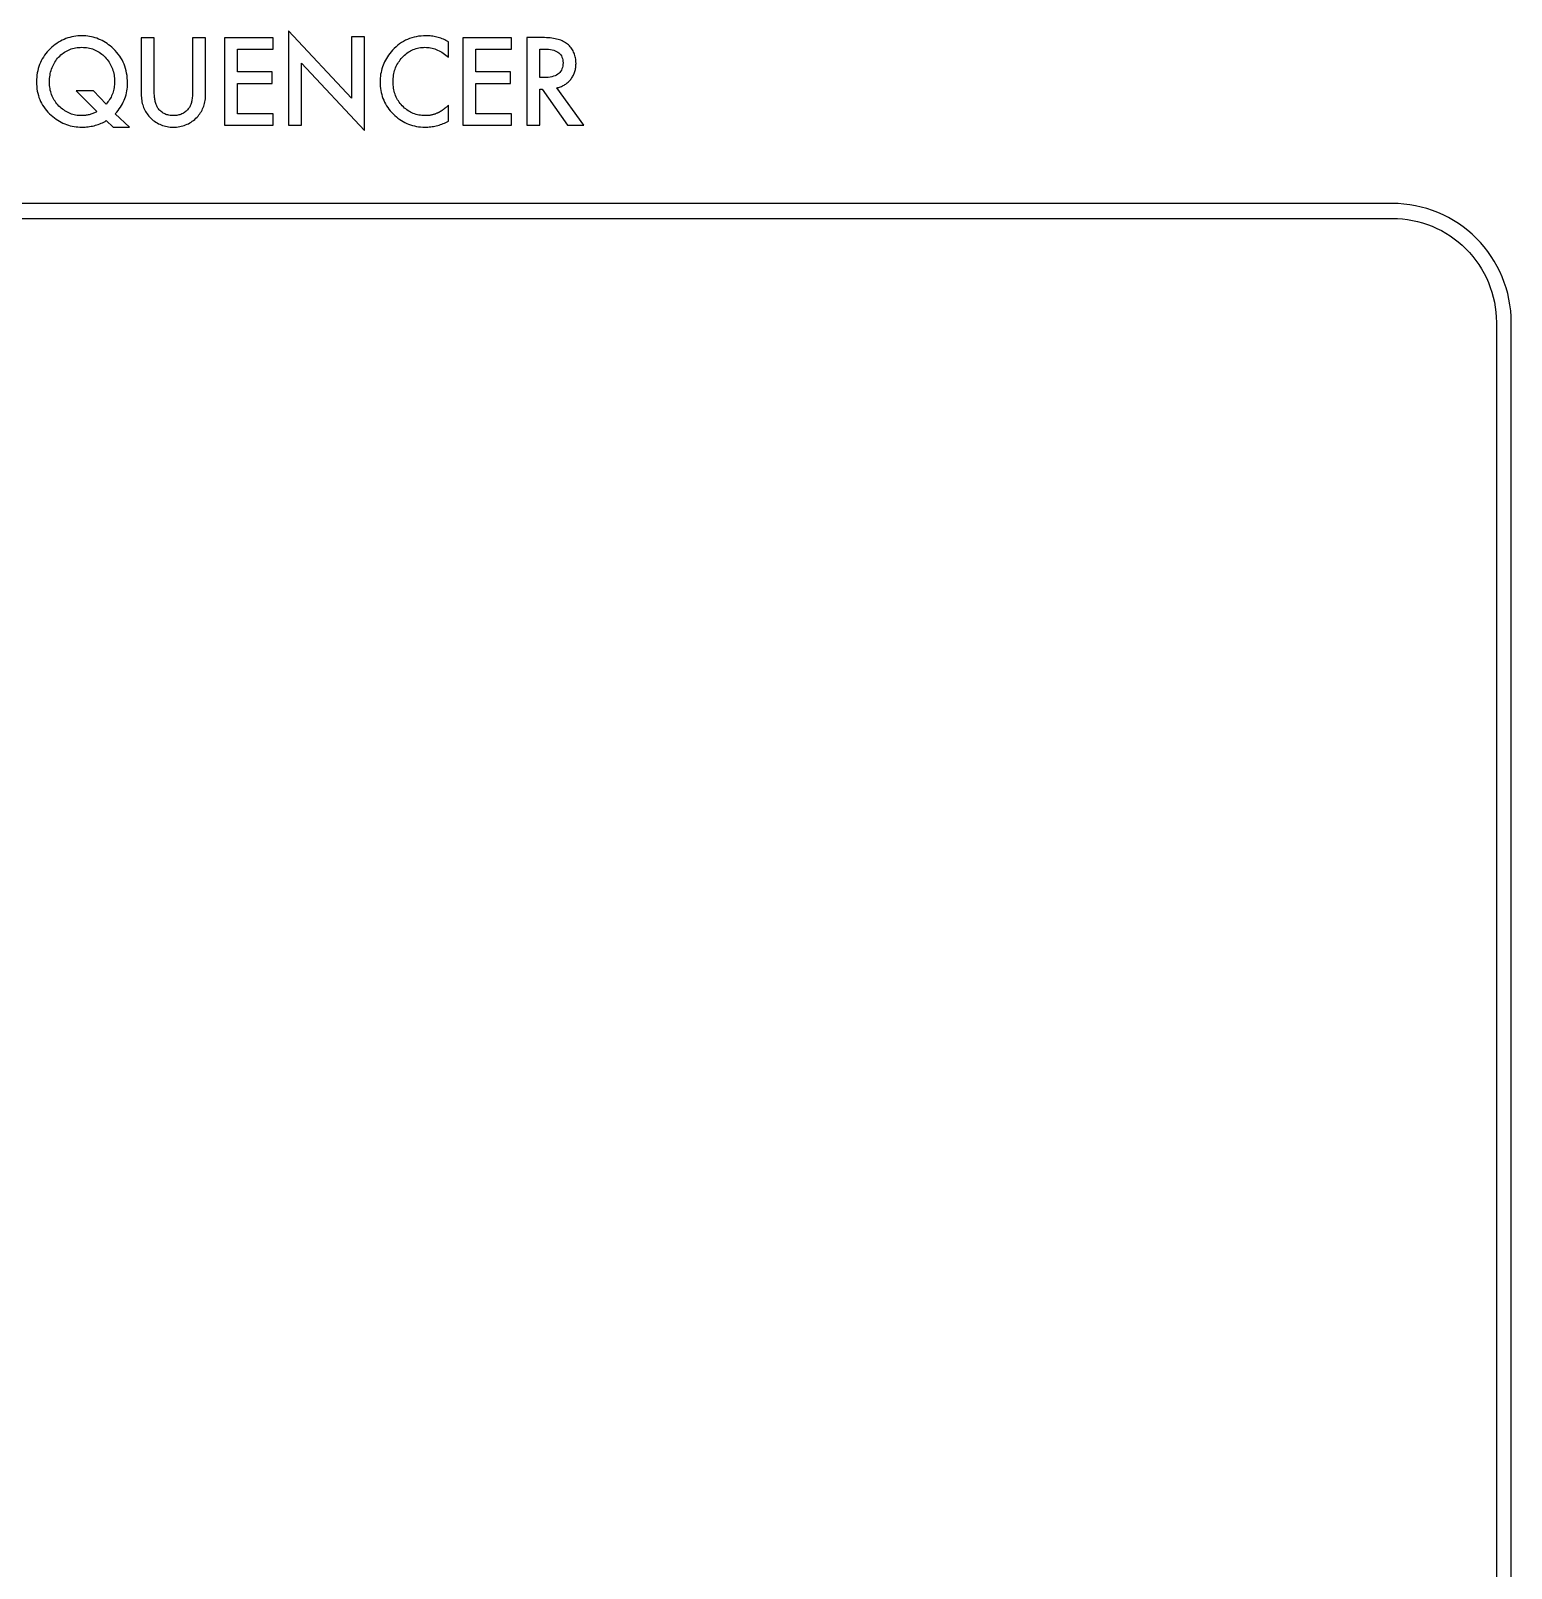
# Model space of a CAD drawing. Header units: metres. Extents: x 6 to 207, y 15 to 119.
# Drawn here: x 56 to 105.8, y 67.2 to 118.9 of the extents above; entities that cross this region are included whole.
import ezdxf

# ---------------------------------------------------------------- set-up
doc = ezdxf.new("R2010")
doc.units = ezdxf.units.M

msp = doc.modelspace()

# ---------------------------------------------------------------- linework, layer by layer
for p, q in [((56.8734, 118.435), (56.8163, 118.395)), ((56.9317, 118.473), (56.8734, 118.435)), ((56.9911, 118.508), (56.9317, 118.473)), ((57.0516, 118.539), (56.9911, 118.508)), ((57.1132, 118.568), (57.0516, 118.539)), ((57.176, 118.593), (57.1132, 118.568)), ((57.2399, 118.616), (57.176, 118.593)), ((57.3049, 118.635), (57.2399, 118.616)), ((57.371, 118.652), (57.3049, 118.635)), ((57.4383, 118.665), (57.371, 118.652)), ((57.5067, 118.676), (57.4383, 118.665)), ((57.5762, 118.683), (57.5067, 118.676)), ((57.6469, 118.688), (57.5762, 118.683)), ((57.7187, 118.689), (57.6469, 118.688)), ((57.7838, 118.688), (57.7187, 118.689)), ((57.8482, 118.684), (57.7838, 118.688)), ((57.9117, 118.677), (57.8482, 118.684)), ((57.9745, 118.668), (57.9117, 118.677)), ((58.0364, 118.656), (57.9745, 118.668)), ((58.0975, 118.641), (58.0364, 118.656)), ((58.1579, 118.624), (58.0975, 118.641)), ((58.2175, 118.604), (58.1579, 118.624)), ((58.2762, 118.581), (58.2175, 118.604)), ((58.3342, 118.556), (58.2762, 118.581)), ((58.3914, 118.528), (58.3342, 118.556)), ((58.4478, 118.497), (58.3914, 118.528)), ((58.5033, 118.464), (58.4478, 118.497)), ((58.5581, 118.428), (58.5033, 118.464)), ((58.6121, 118.389), (58.5581, 118.428)), ((60.1463, 118.625), (59.7093, 118.625)), ((59.7093, 118.625), (59.7093, 116.723)), ((60.1463, 116.826), (60.1463, 118.625)), ((61.8743, 118.625), (61.4373, 118.625)), ((61.4373, 118.625), (61.4373, 116.826)), ((61.8743, 116.723), (61.8743, 118.625)), ((64.1469, 118.625), (62.5149, 118.625)), ((62.5149, 118.625), (62.5149, 115.681)), ((64.1469, 118.238), (64.1469, 118.625)), ((66.7854, 116.589), (64.6624, 118.859)), ((64.6624, 118.859), (64.6624, 115.681)), ((67.2224, 118.657), (66.7854, 118.657)), ((66.7854, 118.657), (66.7854, 116.589)), ((67.2224, 115.501), (67.2224, 118.657)), ((68.3996, 118.419), (68.3379, 118.372)), ((68.4632, 118.462), (68.3996, 118.419)), ((68.5286, 118.501), (68.4632, 118.462)), ((68.5959, 118.537), (68.5286, 118.501)), ((68.665, 118.569), (68.5959, 118.537)), ((68.7359, 118.597), (68.665, 118.569)), ((68.8088, 118.622), (68.7359, 118.597)), ((68.8834, 118.642), (68.8088, 118.622)), ((68.9599, 118.659), (68.8834, 118.642)), ((69.0383, 118.672), (68.9599, 118.659)), ((69.1185, 118.682), (69.0383, 118.672)), ((69.2005, 118.687), (69.1185, 118.682)), ((69.2844, 118.689), (69.2005, 118.687)), ((69.3306, 118.689), (69.2844, 118.689)), ((69.3766, 118.686), (69.3306, 118.689)), ((69.4223, 118.683), (69.3766, 118.686)), ((69.4679, 118.678), (69.4223, 118.683)), ((69.5134, 118.672), (69.4679, 118.678)), ((69.5586, 118.664), (69.5134, 118.672)), ((69.6037, 118.656), (69.5586, 118.664)), ((69.6486, 118.645), (69.6037, 118.656)), ((69.6933, 118.633), (69.6486, 118.645)), ((69.7378, 118.62), (69.6933, 118.633)), ((69.7821, 118.606), (69.7378, 118.62)), ((69.8263, 118.59), (69.7821, 118.606)), ((69.8703, 118.573), (69.8263, 118.59)), ((69.9141, 118.554), (69.8703, 118.573)), ((69.9577, 118.534), (69.9141, 118.554)), ((70.0012, 118.513), (69.9577, 118.534)), ((70.0444, 118.49), (70.0012, 118.513)), ((70.0444, 117.968), (70.0444, 118.49)), ((72.1616, 118.625), (70.5296, 118.625)), ((70.5296, 118.625), (70.5296, 115.681)), ((72.1616, 118.238), (72.1616, 118.625)), ((73.199, 118.628), (72.677, 118.628)), ((72.677, 118.628), (72.677, 115.681)), ((73.2667, 118.627), (73.199, 118.628)), ((73.3322, 118.625), (73.2667, 118.627)), ((73.3954, 118.621), (73.3322, 118.625)), ((73.4563, 118.616), (73.3954, 118.621)), ((73.515, 118.609), (73.4563, 118.616)), ((73.5714, 118.601), (73.515, 118.609)), ((73.6255, 118.591), (73.5714, 118.601)), ((73.6774, 118.58), (73.6255, 118.591)), ((73.7271, 118.567), (73.6774, 118.58)), ((73.7745, 118.552), (73.7271, 118.567)), ((73.8196, 118.537), (73.7745, 118.552)), ((73.8625, 118.519), (73.8196, 118.537)), ((73.9031, 118.5), (73.8625, 118.519)), ((73.9415, 118.48), (73.9031, 118.5)), ((73.9776, 118.458), (73.9415, 118.48)), ((74.0114, 118.434), (73.9776, 118.458)), ((74.043, 118.409), (74.0114, 118.434)), ((74.0758, 118.38), (74.043, 118.409)), ((56.382, 117.912), (56.3483, 117.85)), ((56.4189, 117.973), (56.382, 117.912)), ((56.459, 118.033), (56.4189, 117.973)), ((56.5024, 118.091), (56.459, 118.033)), ((56.549, 118.147), (56.5024, 118.091)), ((56.5987, 118.202), (56.549, 118.147)), ((56.6517, 118.255), (56.5987, 118.202)), ((56.7054, 118.305), (56.6517, 118.255)), ((56.7603, 118.351), (56.7054, 118.305)), ((56.8163, 118.395), (56.7603, 118.351)), ((56.8336, 117.849), (56.8645, 117.891)), ((56.8645, 117.891), (56.8975, 117.932)), ((56.8975, 117.932), (56.9327, 117.971)), ((56.9327, 117.971), (56.9693, 118.009)), ((56.9693, 118.009), (57.007, 118.045)), ((57.007, 118.045), (57.0459, 118.078)), ((57.0459, 118.078), (57.086, 118.109)), ((57.086, 118.109), (57.1272, 118.137)), ((57.1272, 118.137), (57.1696, 118.164)), ((57.1696, 118.164), (57.2132, 118.188)), ((57.2132, 118.188), (57.2579, 118.209)), ((57.2579, 118.209), (57.3038, 118.229)), ((57.3038, 118.229), (57.3508, 118.246)), ((57.3508, 118.246), (57.399, 118.261)), ((57.399, 118.261), (57.4484, 118.274)), ((57.4484, 118.274), (57.4989, 118.284)), ((57.4989, 118.284), (57.5506, 118.292)), ((57.5506, 118.292), (57.6035, 118.298)), ((57.6035, 118.298), (57.6575, 118.301)), ((57.6575, 118.301), (57.7127, 118.302)), ((57.7127, 118.302), (57.7672, 118.301)), ((57.7672, 118.301), (57.8207, 118.298)), ((57.8207, 118.298), (57.8731, 118.292)), ((57.8731, 118.292), (57.9245, 118.284)), ((57.9245, 118.284), (57.9748, 118.274)), ((57.9748, 118.274), (58.024, 118.261)), ((58.024, 118.261), (58.0722, 118.246)), ((58.0722, 118.246), (58.1193, 118.229)), ((58.1193, 118.229), (58.1653, 118.209)), ((58.1653, 118.209), (58.2104, 118.187)), ((58.2104, 118.187), (58.2543, 118.163)), ((58.2543, 118.163), (58.2972, 118.137)), ((58.2972, 118.137), (58.339, 118.108)), ((58.339, 118.108), (58.3798, 118.077)), ((58.3798, 118.077), (58.4195, 118.044)), ((58.4195, 118.044), (58.4581, 118.008)), ((58.4581, 118.008), (58.4957, 117.97)), ((58.4957, 117.97), (58.5318, 117.931)), ((58.5318, 117.931), (58.5657, 117.89)), ((58.5657, 117.89), (58.5974, 117.848)), ((58.6653, 118.348), (58.6121, 118.389)), ((58.7177, 118.304), (58.6653, 118.348)), ((58.7783, 118.249), (58.7177, 118.304)), ((58.8353, 118.192), (58.7783, 118.249)), ((58.8886, 118.133), (58.8353, 118.192)), ((58.9382, 118.072), (58.8886, 118.133)), ((58.9841, 118.009), (58.9382, 118.072)), ((59.0264, 117.944), (58.9841, 118.009)), ((59.065, 117.877), (59.0264, 117.944)), ((62.9519, 117.476), (62.9519, 118.238)), ((62.9519, 118.238), (64.1469, 118.238)), ((67.9562, 117.931), (67.9243, 117.875)), ((67.9907, 117.986), (67.9562, 117.931)), ((68.0277, 118.04), (67.9907, 117.986)), ((68.0673, 118.094), (68.0277, 118.04)), ((68.1094, 118.146), (68.0673, 118.094)), ((68.1638, 118.208), (68.1094, 118.146)), ((68.22, 118.266), (68.1638, 118.208)), ((68.278, 118.321), (68.22, 118.266)), ((68.3379, 118.372), (68.278, 118.321)), ((68.4203, 117.883), (68.4538, 117.924)), ((68.4538, 117.924), (68.4894, 117.964)), ((68.4894, 117.964), (68.5263, 118.003)), ((68.5263, 118.003), (68.5641, 118.039)), ((68.5641, 118.039), (68.603, 118.073)), ((68.603, 118.073), (68.6428, 118.105)), ((68.6428, 118.105), (68.6836, 118.134)), ((68.6836, 118.134), (68.7254, 118.161)), ((68.7254, 118.161), (68.7682, 118.185)), ((68.7682, 118.185), (68.8119, 118.208)), ((68.8119, 118.208), (68.8567, 118.227)), ((68.8567, 118.227), (68.9025, 118.245)), ((68.9025, 118.245), (68.9492, 118.26)), ((68.9492, 118.26), (68.9969, 118.273)), ((68.9969, 118.273), (69.0457, 118.284)), ((69.0457, 118.284), (69.0954, 118.292)), ((69.0954, 118.292), (69.1461, 118.298)), ((69.1461, 118.298), (69.1978, 118.301)), ((69.1978, 118.301), (69.2504, 118.302)), ((69.2504, 118.302), (69.2986, 118.301)), ((69.2986, 118.301), (69.3465, 118.298)), ((69.3465, 118.298), (69.3943, 118.292)), ((69.3943, 118.292), (69.4419, 118.284)), ((69.4419, 118.284), (69.4894, 118.273)), ((69.4894, 118.273), (69.5366, 118.261)), ((69.5366, 118.261), (69.5837, 118.246)), ((69.5837, 118.246), (69.6306, 118.228)), ((69.6306, 118.228), (69.6773, 118.209)), ((69.6773, 118.209), (69.7238, 118.187)), ((69.7238, 118.187), (69.7701, 118.162)), ((69.7701, 118.162), (69.8163, 118.136)), ((69.8163, 118.136), (69.8623, 118.107)), ((69.8623, 118.107), (69.9081, 118.076)), ((69.9081, 118.076), (69.9537, 118.042)), ((69.9537, 118.042), (69.9992, 118.006)), ((69.9992, 118.006), (70.0444, 117.968)), ((70.9666, 117.476), (70.9666, 118.238)), ((70.9666, 118.238), (72.1616, 118.238)), ((73.114, 117.284), (73.114, 118.241)), ((73.114, 118.241), (73.273, 118.241)), ((73.273, 118.241), (73.3438, 118.24)), ((73.3438, 118.24), (73.4103, 118.235)), ((73.4103, 118.235), (73.4725, 118.227)), ((73.4725, 118.227), (73.5305, 118.216)), ((73.5305, 118.216), (73.5841, 118.201)), ((73.5841, 118.201), (73.6335, 118.184)), ((73.6335, 118.184), (73.6785, 118.163)), ((73.6785, 118.163), (73.7193, 118.139)), ((73.7193, 118.139), (73.7557, 118.112)), ((73.7557, 118.112), (73.7879, 118.081)), ((73.7879, 118.081), (73.8158, 118.048)), ((73.8158, 118.048), (73.8394, 118.011)), ((73.8394, 118.011), (73.8587, 117.971)), ((73.8587, 117.971), (73.8737, 117.928)), ((73.8737, 117.928), (73.8844, 117.882)), ((74.1066, 118.349), (74.0758, 118.38)), ((74.1354, 118.318), (74.1066, 118.349)), ((74.1622, 118.285), (74.1354, 118.318)), ((74.187, 118.252), (74.1622, 118.285)), ((74.2099, 118.217), (74.187, 118.252)), ((74.2307, 118.181), (74.2099, 118.217)), ((74.2496, 118.144), (74.2307, 118.181)), ((74.2665, 118.106), (74.2496, 118.144)), ((74.2814, 118.067), (74.2665, 118.106)), ((74.2943, 118.027), (74.2814, 118.067)), ((74.3052, 117.986), (74.2943, 118.027)), ((74.3141, 117.943), (74.3052, 117.986)), ((74.3211, 117.9), (74.3141, 117.943)), ((74.3261, 117.855), (74.3211, 117.9)), ((56.2134, 117.442), (56.2021, 117.368)), ((56.2278, 117.513), (56.2134, 117.442)), ((56.2455, 117.584), (56.2278, 117.513)), ((56.2664, 117.653), (56.2455, 117.584)), ((56.2905, 117.72), (56.2664, 117.653)), ((56.3177, 117.786), (56.2905, 117.72)), ((56.3483, 117.85), (56.3177, 117.786)), ((56.6418, 117.363), (56.6514, 117.417)), ((56.6514, 117.417), (56.6631, 117.47)), ((56.6631, 117.47), (56.6769, 117.522)), ((56.6769, 117.522), (56.6929, 117.572)), ((56.6929, 117.572), (56.711, 117.621)), ((56.711, 117.621), (56.7313, 117.669)), ((56.7313, 117.669), (56.7537, 117.716)), ((56.7537, 117.716), (56.7782, 117.761)), ((56.7782, 117.761), (56.8048, 117.806)), ((56.8048, 117.806), (56.8336, 117.849)), ((58.5974, 117.848), (58.6269, 117.805)), ((58.6269, 117.805), (58.6543, 117.761)), ((58.6543, 117.761), (58.6794, 117.716)), ((58.6794, 117.716), (58.7024, 117.67)), ((58.7024, 117.67), (58.7231, 117.623)), ((58.7231, 117.623), (58.7417, 117.574)), ((58.7417, 117.574), (58.7581, 117.525)), ((58.7581, 117.525), (58.7723, 117.474)), ((58.7723, 117.474), (58.7844, 117.422)), ((58.7844, 117.422), (58.7942, 117.369)), ((59.0999, 117.808), (59.065, 117.877)), ((59.1311, 117.737), (59.0999, 117.808)), ((59.1587, 117.664), (59.1311, 117.737)), ((59.1826, 117.589), (59.1587, 117.664)), ((59.2028, 117.512), (59.1826, 117.589)), ((59.2193, 117.434), (59.2028, 117.512)), ((59.2322, 117.353), (59.2193, 117.434)), ((64.1149, 117.476), (62.9519, 117.476)), ((64.1149, 117.089), (64.1149, 117.476)), ((65.0994, 115.681), (65.0994, 117.765)), ((65.0994, 117.765), (67.2224, 115.501)), ((67.7609, 117.397), (67.7519, 117.334)), ((67.7724, 117.46), (67.7609, 117.397)), ((67.7864, 117.522), (67.7724, 117.46)), ((67.803, 117.583), (67.7864, 117.522)), ((67.8222, 117.643), (67.803, 117.583)), ((67.8439, 117.702), (67.8222, 117.643)), ((67.8681, 117.761), (67.8439, 117.702)), ((67.8949, 117.818), (67.8681, 117.761)), ((67.9243, 117.875), (67.8949, 117.818)), ((68.1947, 117.364), (68.2044, 117.416)), ((68.2044, 117.416), (68.2163, 117.467)), ((68.2163, 117.467), (68.2303, 117.518)), ((68.2303, 117.518), (68.2465, 117.567)), ((68.2465, 117.567), (68.2649, 117.616)), ((68.2649, 117.616), (68.2854, 117.663)), ((68.2854, 117.663), (68.3081, 117.709)), ((68.3081, 117.709), (68.3329, 117.754)), ((68.3329, 117.754), (68.3599, 117.798)), ((68.3599, 117.798), (68.389, 117.841)), ((68.389, 117.841), (68.4203, 117.883)), ((72.1296, 117.476), (70.9666, 117.476)), ((72.1296, 117.089), (72.1296, 117.476)), ((73.7145, 117.394), (73.6726, 117.368)), ((73.752, 117.423), (73.7145, 117.394)), ((73.785, 117.456), (73.752, 117.423)), ((73.8137, 117.491), (73.785, 117.456)), ((73.8379, 117.531), (73.8137, 117.491)), ((73.8578, 117.574), (73.8379, 117.531)), ((73.8732, 117.62), (73.8578, 117.574)), ((73.8842, 117.67), (73.8732, 117.62)), ((73.8908, 117.723), (73.8842, 117.67)), ((73.8844, 117.882), (73.8909, 117.832)), ((73.893, 117.779), (73.8908, 117.723)), ((73.8909, 117.832), (73.893, 117.779)), ((74.2408, 117.366), (74.2551, 117.395)), ((74.2551, 117.395), (74.2681, 117.426)), ((74.2681, 117.426), (74.2799, 117.457)), ((74.2799, 117.457), (74.2904, 117.489)), ((74.2904, 117.489), (74.2997, 117.521)), ((74.2997, 117.521), (74.3077, 117.554)), ((74.3077, 117.554), (74.3145, 117.587)), ((74.3145, 117.587), (74.3201, 117.621)), ((74.3201, 117.621), (74.3245, 117.656)), ((74.3245, 117.656), (74.3276, 117.691)), ((74.329, 117.81), (74.3261, 117.855)), ((74.3276, 117.691), (74.3294, 117.727)), ((74.33, 117.763), (74.329, 117.81)), ((74.3294, 117.727), (74.33, 117.763)), ((56.1893, 117.216), (56.1877, 117.138)), ((56.1877, 117.138), (56.1894, 117.059)), ((56.1941, 117.293), (56.1893, 117.216)), ((56.1894, 117.059), (56.1945, 116.981)), ((56.2021, 117.368), (56.1941, 117.293)), ((56.1945, 116.981), (56.2031, 116.905)), ((56.2031, 116.905), (56.215, 116.83)), ((56.6247, 117.135), (56.6258, 117.194)), ((56.6258, 117.078), (56.6247, 117.135)), ((56.6258, 117.194), (56.629, 117.252)), ((56.6291, 117.022), (56.6258, 117.078)), ((56.629, 117.252), (56.6343, 117.308)), ((56.6346, 116.967), (56.6291, 117.022)), ((56.6343, 117.308), (56.6418, 117.363)), ((56.6423, 116.913), (56.6346, 116.967)), ((56.6522, 116.861), (56.6423, 116.913)), ((56.6643, 116.81), (56.6522, 116.861)), ((58.7872, 116.897), (58.7765, 116.849)), ((58.796, 116.945), (58.7872, 116.897)), ((58.7942, 117.369), (58.8019, 117.316)), ((58.8029, 116.994), (58.796, 116.945)), ((58.8019, 117.316), (58.8073, 117.261)), ((58.8078, 117.044), (58.8029, 116.994)), ((58.8073, 117.261), (58.8106, 117.204)), ((58.8107, 117.095), (58.8078, 117.044)), ((58.8106, 117.204), (58.8117, 117.147)), ((58.8117, 117.147), (58.8107, 117.095)), ((59.226, 116.833), (59.2359, 116.898)), ((59.2413, 117.27), (59.2322, 117.353)), ((59.2359, 116.898), (59.243, 116.964)), ((59.2469, 117.186), (59.2413, 117.27)), ((59.243, 116.964), (59.2473, 117.031)), ((59.2487, 117.099), (59.2469, 117.186)), ((59.2473, 117.031), (59.2487, 117.099)), ((62.9519, 116.068), (62.9519, 117.089)), ((62.9519, 117.089), (64.1149, 117.089)), ((67.7417, 117.204), (67.7404, 117.138)), ((67.7404, 117.138), (67.742, 117.065)), ((67.7455, 117.269), (67.7417, 117.204)), ((67.742, 117.065), (67.7465, 116.992)), ((67.7519, 117.334), (67.7455, 117.269)), ((67.7465, 116.992), (67.7542, 116.921)), ((67.7542, 116.921), (67.7648, 116.852)), ((68.1774, 117.143), (68.1785, 117.2)), ((68.1785, 117.087), (68.1774, 117.143)), ((68.1785, 117.2), (68.1818, 117.255)), ((68.1817, 117.033), (68.1785, 117.087)), ((68.1871, 116.979), (68.1817, 117.033)), ((68.1818, 117.255), (68.1871, 117.31)), ((68.1871, 117.31), (68.1947, 117.364)), ((68.1947, 116.926), (68.1871, 116.979)), ((68.2043, 116.874), (68.1947, 116.926)), ((68.2162, 116.824), (68.2043, 116.874)), ((70.9666, 116.068), (70.9666, 117.089)), ((70.9666, 117.089), (72.1296, 117.089)), ((73.256, 117.284), (73.114, 117.284)), ((73.114, 116.897), (73.195, 116.897)), ((73.114, 115.681), (73.114, 116.897)), ((73.195, 116.897), (74.043, 115.681)), ((73.3288, 117.286), (73.256, 117.284)), ((73.3971, 117.291), (73.3288, 117.286)), ((73.461, 117.3), (73.3971, 117.291)), ((73.5205, 117.312), (73.461, 117.3)), ((73.5756, 117.327), (73.5205, 117.312)), ((73.6263, 117.346), (73.5756, 117.327)), ((73.6726, 117.368), (73.6263, 117.346)), ((73.68, 116.937), (73.7141, 116.945)), ((74.588, 115.681), (73.68, 116.937)), ((73.7141, 116.945), (73.7474, 116.954)), ((73.7474, 116.954), (73.7799, 116.965)), ((73.7799, 116.965), (73.8116, 116.976)), ((73.8116, 116.976), (73.8424, 116.988)), ((73.8424, 116.988), (73.8725, 117.002)), ((73.8725, 117.002), (73.9018, 117.017)), ((73.9018, 117.017), (73.9303, 117.032)), ((73.9303, 117.032), (73.958, 117.049)), ((73.958, 117.049), (73.9849, 117.067)), ((73.9849, 117.067), (74.0111, 117.087)), ((74.0111, 117.087), (74.0364, 117.107)), ((74.0364, 117.107), (74.0609, 117.128)), ((74.0609, 117.128), (74.0846, 117.151)), ((74.0846, 117.151), (74.1076, 117.175)), ((74.1076, 117.175), (74.1297, 117.199)), ((74.1297, 117.199), (74.151, 117.225)), ((74.151, 117.225), (74.1715, 117.252)), ((74.1715, 117.252), (74.1907, 117.28)), ((74.1907, 117.28), (74.2086, 117.308)), ((74.2086, 117.308), (74.2254, 117.336)), ((74.2254, 117.336), (74.2408, 117.366)), ((56.215, 116.83), (56.2303, 116.758)), ((56.2303, 116.758), (56.2491, 116.687)), ((56.2491, 116.687), (56.2713, 116.617)), ((56.2713, 116.617), (56.2969, 116.549)), ((56.2969, 116.549), (56.3259, 116.483)), ((56.3259, 116.483), (56.3583, 116.419)), ((56.3583, 116.419), (56.3941, 116.357)), ((56.3941, 116.357), (56.4333, 116.296)), ((56.6786, 116.76), (56.6643, 116.81)), ((56.6951, 116.711), (56.6786, 116.76)), ((56.7138, 116.663), (56.6951, 116.711)), ((56.7347, 116.617), (56.7138, 116.663)), ((56.7578, 116.572), (56.7347, 116.617)), ((56.7832, 116.528), (56.7578, 116.572)), ((56.8107, 116.486), (56.7832, 116.528)), ((56.8404, 116.445), (56.8107, 116.486)), ((56.8723, 116.405), (56.8404, 116.445)), ((56.9064, 116.366), (56.8723, 116.405)), ((56.9427, 116.328), (56.9064, 116.366)), ((58.1007, 116.836), (57.5247, 116.836)), ((57.5247, 116.836), (58.2187, 116.14)), ((58.5287, 116.395), (58.1007, 116.836)), ((58.561, 116.432), (58.5287, 116.395)), ((58.5914, 116.469), (58.561, 116.432)), ((58.6198, 116.507), (58.5914, 116.469)), ((58.6462, 116.547), (58.6198, 116.507)), ((58.6707, 116.587), (58.6462, 116.547)), ((58.6932, 116.628), (58.6707, 116.587)), ((58.7138, 116.671), (58.6932, 116.628)), ((58.7324, 116.714), (58.7138, 116.671)), ((58.749, 116.758), (58.7324, 116.714)), ((58.7637, 116.803), (58.749, 116.758)), ((58.7765, 116.849), (58.7637, 116.803)), ((59.0084, 116.285), (59.0439, 116.342)), ((59.0439, 116.342), (59.0766, 116.4)), ((59.0766, 116.4), (59.1065, 116.46)), ((59.1065, 116.46), (59.1335, 116.519)), ((59.1335, 116.519), (59.1577, 116.58)), ((59.1577, 116.58), (59.179, 116.642)), ((59.179, 116.642), (59.1975, 116.705)), ((59.1975, 116.705), (59.2132, 116.768)), ((59.2132, 116.768), (59.226, 116.833)), ((59.7093, 116.723), (59.7103, 116.669)), ((59.7103, 116.669), (59.7132, 116.616)), ((59.7132, 116.616), (59.7182, 116.564)), ((59.7182, 116.564), (59.7252, 116.513)), ((59.7252, 116.513), (59.7342, 116.463)), ((59.7342, 116.463), (59.7451, 116.415)), ((59.7451, 116.415), (59.7581, 116.367)), ((59.7581, 116.367), (59.773, 116.321)), ((60.1467, 116.782), (60.1463, 116.826)), ((60.148, 116.738), (60.1467, 116.782)), ((60.1501, 116.696), (60.148, 116.738)), ((60.1531, 116.656), (60.1501, 116.696)), ((60.157, 116.617), (60.1531, 116.656)), ((60.1617, 116.58), (60.157, 116.617)), ((60.1673, 116.543), (60.1617, 116.58)), ((60.1737, 116.509), (60.1673, 116.543)), ((60.181, 116.476), (60.1737, 116.509)), ((60.1892, 116.444), (60.181, 116.476)), ((60.1982, 116.413), (60.1892, 116.444)), ((60.208, 116.384), (60.1982, 116.413)), ((60.2188, 116.357), (60.208, 116.384)), ((60.2304, 116.331), (60.2188, 116.357)), ((61.3647, 116.355), (61.3532, 116.329)), ((61.3755, 116.382), (61.3647, 116.355)), ((61.3853, 116.411), (61.3755, 116.382)), ((61.3943, 116.441), (61.3853, 116.411)), ((61.4025, 116.473), (61.3943, 116.441)), ((61.4098, 116.506), (61.4025, 116.473)), ((61.4162, 116.541), (61.4098, 116.506)), ((61.4218, 116.577), (61.4162, 116.541)), ((61.4265, 116.615), (61.4218, 116.577)), ((61.4304, 116.654), (61.4265, 116.615)), ((61.4334, 116.695), (61.4304, 116.654)), ((61.4355, 116.737), (61.4334, 116.695)), ((61.4368, 116.781), (61.4355, 116.737)), ((61.4373, 116.826), (61.4368, 116.781)), ((61.8105, 116.321), (61.8254, 116.367)), ((61.8254, 116.367), (61.8384, 116.415)), ((61.8384, 116.415), (61.8493, 116.463)), ((61.8493, 116.463), (61.8583, 116.513)), ((61.8583, 116.513), (61.8653, 116.564)), ((61.8653, 116.564), (61.8703, 116.616)), ((61.8703, 116.616), (61.8733, 116.669)), ((61.8733, 116.669), (61.8743, 116.723)), ((67.7648, 116.852), (67.7786, 116.783)), ((67.7786, 116.783), (67.7954, 116.716)), ((67.7954, 116.716), (67.8152, 116.65)), ((67.8152, 116.65), (67.8381, 116.585)), ((67.8381, 116.585), (67.864, 116.522)), ((67.864, 116.522), (67.893, 116.46)), ((67.893, 116.46), (67.9251, 116.399)), ((67.9251, 116.399), (67.9602, 116.339)), ((67.9602, 116.339), (67.9983, 116.281)), ((68.2302, 116.774), (68.2162, 116.824)), ((68.2463, 116.725), (68.2302, 116.774)), ((68.2646, 116.678), (68.2463, 116.725)), ((68.285, 116.631), (68.2646, 116.678)), ((68.3076, 116.586), (68.285, 116.631)), ((68.3324, 116.541), (68.3076, 116.586)), ((68.3593, 116.498), (68.3324, 116.541)), ((68.3884, 116.455), (68.3593, 116.498)), ((68.4196, 116.414), (68.3884, 116.455)), ((68.4529, 116.374), (68.4196, 116.414)), ((68.4884, 116.334), (68.4529, 116.374)), ((70.0318, 116.34), (70.0192, 116.329)), ((70.0444, 116.351), (70.0318, 116.34)), ((70.0444, 115.818), (70.0444, 116.351)), ((56.4333, 116.296), (56.476, 116.236)), ((56.476, 116.236), (56.5221, 116.179)), ((56.5221, 116.179), (56.5715, 116.123)), ((56.5715, 116.123), (56.6244, 116.069)), ((56.6244, 116.069), (56.6807, 116.016)), ((56.6807, 116.016), (56.7345, 115.971)), ((56.7345, 115.971), (56.7891, 115.928)), ((56.7891, 115.928), (56.8447, 115.888)), ((56.8447, 115.888), (56.9011, 115.851)), ((56.9011, 115.851), (56.9585, 115.816)), ((56.9819, 116.291), (56.9427, 116.328)), ((57.0217, 116.257), (56.9819, 116.291)), ((57.0621, 116.224), (57.0217, 116.257)), ((57.1033, 116.194), (57.0621, 116.224)), ((57.145, 116.166), (57.1033, 116.194)), ((57.1875, 116.14), (57.145, 116.166)), ((57.2306, 116.116), (57.1875, 116.14)), ((57.2743, 116.095), (57.2306, 116.116)), ((57.3187, 116.076), (57.2743, 116.095)), ((57.3638, 116.059), (57.3187, 116.076)), ((57.4095, 116.045), (57.3638, 116.059)), ((57.4559, 116.032), (57.4095, 116.045)), ((57.503, 116.022), (57.4559, 116.032)), ((57.5507, 116.014), (57.503, 116.022)), ((57.599, 116.009), (57.5507, 116.014)), ((57.648, 116.005), (57.599, 116.009)), ((57.6977, 116.004), (57.648, 116.005)), ((57.7314, 116.005), (57.6977, 116.004)), ((57.7647, 116.006), (57.7314, 116.005)), ((57.7976, 116.008), (57.7647, 116.006)), ((57.8302, 116.012), (57.7976, 116.008)), ((57.8624, 116.016), (57.8302, 116.012)), ((57.8941, 116.021), (57.8624, 116.016)), ((57.9256, 116.027), (57.8941, 116.021)), ((57.9566, 116.034), (57.9256, 116.027)), ((57.9872, 116.042), (57.9566, 116.034)), ((58.0175, 116.051), (57.9872, 116.042)), ((58.0474, 116.061), (58.0175, 116.051)), ((58.0769, 116.072), (58.0474, 116.061)), ((58.106, 116.084), (58.0769, 116.072)), ((58.1348, 116.096), (58.106, 116.084)), ((58.1631, 116.11), (58.1348, 116.096)), ((58.1911, 116.125), (58.1631, 116.11)), ((58.2187, 116.14), (58.1911, 116.125)), ((58.4912, 115.812), (58.5347, 115.837)), ((58.5347, 115.837), (58.7657, 115.617)), ((58.8377, 116.065), (58.8846, 116.119)), ((59.3137, 115.617), (58.8377, 116.065)), ((58.8846, 116.119), (58.9287, 116.173)), ((58.9287, 116.173), (58.97, 116.229)), ((58.97, 116.229), (59.0084, 116.285)), ((59.773, 116.321), (59.79, 116.276)), ((59.79, 116.276), (59.8089, 116.231)), ((59.8089, 116.231), (59.8298, 116.188)), ((59.8298, 116.188), (59.8528, 116.147)), ((59.8528, 116.147), (59.8777, 116.106)), ((59.8777, 116.106), (59.9046, 116.066)), ((59.9046, 116.066), (59.9335, 116.028)), ((59.9335, 116.028), (59.9644, 115.99)), ((59.9644, 115.99), (59.9973, 115.954)), ((59.9973, 115.954), (60.0357, 115.916)), ((60.0357, 115.916), (60.0751, 115.88)), ((60.0751, 115.88), (60.1156, 115.846)), ((60.1156, 115.846), (60.1571, 115.814)), ((60.2428, 116.306), (60.2304, 116.331)), ((60.2561, 116.283), (60.2428, 116.306)), ((60.2703, 116.261), (60.2561, 116.283)), ((60.2924, 116.232), (60.2703, 116.261)), ((60.3157, 116.204), (60.2924, 116.232)), ((60.34, 116.179), (60.3157, 116.204)), ((60.3653, 116.155), (60.34, 116.179)), ((60.3917, 116.132), (60.3653, 116.155)), ((60.4192, 116.112), (60.3917, 116.132)), ((60.4477, 116.093), (60.4192, 116.112)), ((60.4773, 116.076), (60.4477, 116.093)), ((60.508, 116.061), (60.4773, 116.076)), ((60.5397, 116.048), (60.508, 116.061)), ((60.5724, 116.036), (60.5397, 116.048)), ((60.6063, 116.026), (60.5724, 116.036)), ((60.6411, 116.018), (60.6063, 116.026)), ((60.6771, 116.012), (60.6411, 116.018)), ((60.7141, 116.008), (60.6771, 116.012)), ((60.7521, 116.005), (60.7141, 116.008)), ((60.7913, 116.004), (60.7521, 116.005)), ((60.8305, 116.005), (60.7913, 116.004)), ((60.8687, 116.008), (60.8305, 116.005)), ((60.9058, 116.012), (60.8687, 116.008)), ((60.9418, 116.018), (60.9058, 116.012)), ((60.9768, 116.026), (60.9418, 116.018)), ((61.0107, 116.036), (60.9768, 116.026)), ((61.0435, 116.048), (61.0107, 116.036)), ((61.0753, 116.061), (61.0435, 116.048)), ((61.106, 116.076), (61.0753, 116.061)), ((61.1356, 116.093), (61.106, 116.076)), ((61.1642, 116.112), (61.1356, 116.093)), ((61.1917, 116.132), (61.1642, 116.112)), ((61.2181, 116.155), (61.1917, 116.132)), ((61.2435, 116.179), (61.2181, 116.155)), ((61.2678, 116.204), (61.2435, 116.179)), ((61.2911, 116.232), (61.2678, 116.204)), ((61.3133, 116.261), (61.2911, 116.232)), ((61.3274, 116.282), (61.3133, 116.261)), ((61.3407, 116.305), (61.3274, 116.282)), ((61.3532, 116.329), (61.3407, 116.305)), ((61.4256, 115.814), (61.4673, 115.846)), ((61.4673, 115.846), (61.508, 115.88)), ((61.508, 115.88), (61.5476, 115.916)), ((61.5476, 115.916), (61.5863, 115.954)), ((61.5863, 115.954), (61.6191, 115.99)), ((61.6191, 115.99), (61.65, 116.028)), ((61.65, 116.028), (61.6789, 116.066)), ((61.6789, 116.066), (61.7058, 116.106)), ((61.7058, 116.106), (61.7308, 116.147)), ((61.7308, 116.147), (61.7537, 116.188)), ((61.7537, 116.188), (61.7746, 116.231)), ((61.7746, 116.231), (61.7935, 116.276)), ((61.7935, 116.276), (61.8105, 116.321)), ((64.1469, 116.068), (62.9519, 116.068)), ((64.1469, 115.681), (64.1469, 116.068)), ((67.9983, 116.281), (68.0395, 116.224)), ((68.0395, 116.224), (68.0838, 116.168)), ((68.0838, 116.168), (68.1311, 116.113)), ((68.1311, 116.113), (68.1814, 116.06)), ((68.1814, 116.06), (68.2342, 116.01)), ((68.2342, 116.01), (68.2882, 115.962)), ((68.2882, 115.962), (68.3435, 115.918)), ((68.3435, 115.918), (68.4, 115.876)), ((68.4, 115.876), (68.4578, 115.838)), ((68.4578, 115.838), (68.5168, 115.803)), ((68.5256, 116.297), (68.4884, 116.334)), ((68.5638, 116.261), (68.5256, 116.297)), ((68.6029, 116.228), (68.5638, 116.261)), ((68.643, 116.197), (68.6029, 116.228)), ((68.6841, 116.169), (68.643, 116.197)), ((68.7261, 116.142), (68.6841, 116.169)), ((68.7691, 116.118), (68.7261, 116.142)), ((68.8131, 116.097), (68.7691, 116.118)), ((68.858, 116.077), (68.8131, 116.097)), ((68.9039, 116.06), (68.858, 116.077)), ((68.9508, 116.045), (68.9039, 116.06)), ((68.9987, 116.033), (68.9508, 116.045)), ((69.0475, 116.023), (68.9987, 116.033)), ((69.0973, 116.015), (69.0475, 116.023)), ((69.148, 116.009), (69.0973, 116.015)), ((69.1998, 116.005), (69.148, 116.009)), ((69.2524, 116.004), (69.1998, 116.005)), ((69.2797, 116.005), (69.2524, 116.004)), ((69.3065, 116.005), (69.2797, 116.005)), ((69.3328, 116.007), (69.3065, 116.005)), ((69.3586, 116.009), (69.3328, 116.007)), ((69.3839, 116.011), (69.3586, 116.009)), ((69.4088, 116.014), (69.3839, 116.011)), ((69.4331, 116.018), (69.4088, 116.014)), ((69.457, 116.022), (69.4331, 116.018)), ((69.4803, 116.026), (69.457, 116.022)), ((69.5032, 116.032), (69.4803, 116.026)), ((69.5255, 116.037), (69.5032, 116.032)), ((69.5474, 116.044), (69.5255, 116.037)), ((69.5688, 116.05), (69.5474, 116.044)), ((69.5897, 116.058), (69.5688, 116.05)), ((69.6101, 116.066), (69.5897, 116.058)), ((69.63, 116.074), (69.6101, 116.066)), ((69.6494, 116.083), (69.63, 116.074)), ((69.6602, 116.088), (69.6494, 116.083)), ((69.6709, 116.093), (69.6602, 116.088)), ((69.6818, 116.098), (69.6709, 116.093)), ((69.6927, 116.103), (69.6818, 116.098)), ((69.7036, 116.109), (69.6927, 116.103)), ((69.7146, 116.114), (69.7036, 116.109)), ((69.7256, 116.12), (69.7146, 116.114)), ((69.7366, 116.126), (69.7256, 116.12)), ((69.7478, 116.132), (69.7366, 116.126)), ((69.7589, 116.139), (69.7478, 116.132)), ((69.7701, 116.145), (69.7589, 116.139)), ((69.7814, 116.152), (69.7701, 116.145)), ((69.7927, 116.159), (69.7814, 116.152)), ((69.8041, 116.166), (69.7927, 116.159)), ((69.8155, 116.174), (69.8041, 116.166)), ((69.8269, 116.181), (69.8155, 116.174)), ((69.8384, 116.189), (69.8269, 116.181)), ((69.85, 116.197), (69.8384, 116.189)), ((69.8616, 116.206), (69.85, 116.197)), ((69.8733, 116.214), (69.8616, 116.206)), ((69.8851, 116.223), (69.8733, 116.214)), ((69.897, 116.232), (69.8851, 116.223)), ((69.9089, 116.24), (69.897, 116.232)), ((69.9208, 116.25), (69.9089, 116.24)), ((69.9329, 116.259), (69.9208, 116.25)), ((69.945, 116.269), (69.9329, 116.259)), ((69.9572, 116.278), (69.945, 116.269)), ((69.9695, 116.288), (69.9572, 116.278)), ((69.9818, 116.298), (69.9695, 116.288)), ((69.9942, 116.308), (69.9818, 116.298)), ((70.0066, 116.319), (69.9942, 116.308)), ((70.0192, 116.329), (70.0066, 116.319)), ((72.1616, 116.068), (70.9666, 116.068)), ((72.1616, 115.681), (72.1616, 116.068)), ((56.9585, 115.816), (57.0168, 115.784)), ((57.0168, 115.784), (57.076, 115.755)), ((57.076, 115.755), (57.1361, 115.729)), ((57.1361, 115.729), (57.1971, 115.706)), ((57.1971, 115.706), (57.259, 115.685)), ((57.259, 115.685), (57.3218, 115.667)), ((57.3218, 115.667), (57.3855, 115.652)), ((57.3855, 115.652), (57.4501, 115.639)), ((57.4501, 115.639), (57.5157, 115.63)), ((57.5157, 115.63), (57.5821, 115.623)), ((57.5821, 115.623), (57.6494, 115.619)), ((57.6494, 115.619), (57.7177, 115.617)), ((57.7177, 115.617), (57.7704, 115.618)), ((57.7704, 115.618), (57.8224, 115.62)), ((57.8224, 115.62), (57.8739, 115.624)), ((57.8739, 115.624), (57.9249, 115.629)), ((57.9249, 115.629), (57.9752, 115.636)), ((57.9752, 115.636), (58.025, 115.645)), ((58.025, 115.645), (58.0742, 115.655)), ((58.0742, 115.655), (58.1228, 115.666)), ((58.1228, 115.666), (58.1709, 115.679)), ((58.1709, 115.679), (58.2184, 115.693)), ((58.2184, 115.693), (58.2653, 115.709)), ((58.2653, 115.709), (58.3116, 115.727)), ((58.3116, 115.727), (58.3574, 115.746)), ((58.3574, 115.746), (58.4026, 115.766)), ((58.4026, 115.766), (58.4472, 115.789)), ((58.4472, 115.789), (58.4912, 115.812)), ((58.7657, 115.617), (59.3137, 115.617)), ((60.1571, 115.814), (60.1996, 115.785)), ((60.1996, 115.785), (60.2432, 115.758)), ((60.2432, 115.758), (60.2879, 115.734)), ((60.2879, 115.734), (60.3335, 115.712)), ((60.3335, 115.712), (60.3802, 115.692)), ((60.3802, 115.692), (60.428, 115.674)), ((60.428, 115.674), (60.4768, 115.659)), ((60.4768, 115.659), (60.5266, 115.646)), ((60.5266, 115.646), (60.5775, 115.636)), ((60.5775, 115.636), (60.6293, 115.628)), ((60.6293, 115.628), (60.6823, 115.622)), ((60.6823, 115.622), (60.7363, 115.618)), ((60.7363, 115.618), (60.7913, 115.617)), ((60.7913, 115.617), (60.8462, 115.618)), ((60.8462, 115.618), (60.9001, 115.622)), ((60.9001, 115.622), (60.9529, 115.628)), ((60.9529, 115.628), (61.0048, 115.636)), ((61.0048, 115.636), (61.0556, 115.646)), ((61.0556, 115.646), (61.1054, 115.659)), ((61.1054, 115.659), (61.1542, 115.674)), ((61.1542, 115.674), (61.202, 115.692)), ((61.202, 115.692), (61.2488, 115.712)), ((61.2488, 115.712), (61.2945, 115.734)), ((61.2945, 115.734), (61.3392, 115.758)), ((61.3392, 115.758), (61.3829, 115.785)), ((61.3829, 115.785), (61.4256, 115.814)), ((62.5149, 115.681), (64.1469, 115.681)), ((64.6624, 115.681), (65.0994, 115.681)), ((68.5168, 115.803), (68.5771, 115.771)), ((68.5771, 115.771), (68.6387, 115.741)), ((68.6387, 115.741), (68.7015, 115.715)), ((68.7015, 115.715), (68.7656, 115.692)), ((68.7656, 115.692), (68.8309, 115.672)), ((68.8309, 115.672), (68.8975, 115.656)), ((68.8975, 115.656), (68.9654, 115.642)), ((68.9654, 115.642), (69.0345, 115.631)), ((69.0345, 115.631), (69.1049, 115.623)), ((69.1049, 115.623), (69.1765, 115.619)), ((69.1765, 115.619), (69.2494, 115.617)), ((69.2494, 115.617), (69.2982, 115.618)), ((69.2982, 115.618), (69.3468, 115.62)), ((69.3468, 115.62), (69.3951, 115.624)), ((69.3951, 115.624), (69.4432, 115.628)), ((69.4432, 115.628), (69.491, 115.635)), ((69.491, 115.635), (69.5385, 115.642)), ((69.5385, 115.642), (69.5858, 115.651)), ((69.5858, 115.651), (69.6328, 115.662)), ((69.6328, 115.662), (69.6795, 115.674)), ((69.6795, 115.674), (69.726, 115.687)), ((69.726, 115.687), (69.7723, 115.701)), ((69.7723, 115.701), (69.8183, 115.717)), ((69.8183, 115.717), (69.864, 115.735)), ((69.864, 115.735), (69.9095, 115.754)), ((69.9095, 115.754), (69.9548, 115.774)), ((69.9548, 115.774), (69.9997, 115.795)), ((69.9997, 115.795), (70.0444, 115.818)), ((70.5296, 115.681), (72.1616, 115.681)), ((72.677, 115.681), (73.114, 115.681)), ((74.043, 115.681), (74.588, 115.681)), ((101.78, 113.05), (9.98, 113.05)), ((101.976, 113.045), (101.78, 113.05)), ((102.172, 113.031), (101.976, 113.045)), ((102.367, 113.007), (102.172, 113.031)), ((102.56, 112.973), (102.367, 113.007)), ((102.752, 112.93), (102.56, 112.973)), ((102.941, 112.878), (102.752, 112.93)), ((103.128, 112.816), (102.941, 112.878)), ((103.311, 112.745), (103.128, 112.816)), ((103.49, 112.666), (103.311, 112.745)), ((9.9861, 112.55), (101.774, 112.55)), ((101.774, 112.55), (101.952, 112.546)), ((101.952, 112.546), (102.123, 112.533)), ((102.123, 112.533), (102.294, 112.512)), ((102.294, 112.512), (102.463, 112.483)), ((102.463, 112.483), (102.63, 112.445)), ((102.63, 112.445), (102.796, 112.399)), ((102.796, 112.399), (102.959, 112.345)), ((102.959, 112.345), (103.119, 112.283)), ((103.119, 112.283), (103.276, 112.214)), ((103.276, 112.214), (103.43, 112.137)), ((103.666, 112.578), (103.49, 112.666)), ((103.836, 112.481), (103.666, 112.578)), ((104.002, 112.376), (103.836, 112.481)), ((104.163, 112.263), (104.002, 112.376)), ((104.318, 112.142), (104.163, 112.263)), ((103.43, 112.137), (103.579, 112.052)), ((103.579, 112.052), (103.724, 111.96)), ((103.724, 111.96), (103.865, 111.861)), ((103.865, 111.861), (104, 111.756)), ((104, 111.756), (104.13, 111.643)), ((104.466, 112.014), (104.318, 112.142)), ((104.608, 111.878), (104.466, 112.014)), ((104.744, 111.736), (104.608, 111.878)), ((104.872, 111.588), (104.744, 111.736)), ((104.13, 111.643), (104.255, 111.525)), ((104.255, 111.525), (104.373, 111.4)), ((104.373, 111.4), (104.486, 111.27)), ((104.486, 111.27), (104.591, 111.135)), ((104.993, 111.433), (104.872, 111.588)), ((105.106, 111.272), (104.993, 111.433)), ((105.211, 111.106), (105.106, 111.272)), ((104.591, 111.135), (104.69, 110.994)), ((104.69, 110.994), (104.782, 110.849)), ((104.782, 110.849), (104.867, 110.7)), ((104.867, 110.7), (104.944, 110.546)), ((105.308, 110.936), (105.211, 111.106)), ((105.396, 110.76), (105.308, 110.936)), ((105.476, 110.581), (105.396, 110.76)), ((104.944, 110.546), (105.013, 110.389)), ((105.013, 110.389), (105.075, 110.229)), ((105.075, 110.229), (105.129, 110.066)), ((105.546, 110.398), (105.476, 110.581)), ((105.608, 110.211), (105.546, 110.398)), ((105.66, 110.022), (105.608, 110.211)), ((105.129, 110.066), (105.175, 109.9)), ((105.175, 109.9), (105.213, 109.733)), ((105.213, 109.733), (105.242, 109.564)), ((105.703, 109.83), (105.66, 110.022)), ((105.737, 109.637), (105.703, 109.83)), ((105.761, 109.442), (105.737, 109.637)), ((105.242, 109.564), (105.263, 109.393)), ((105.263, 109.393), (105.276, 109.222)), ((105.276, 109.222), (105.28, 109.044)), ((105.775, 109.246), (105.761, 109.442)), ((105.78, 109.05), (105.775, 109.246)), ((105.28, 109.044), (105.28, 19.456)), ((105.78, 19.45), (105.78, 109.05))]:
    msp.add_line(p, q)

doc.saveas('drawing.dxf')
